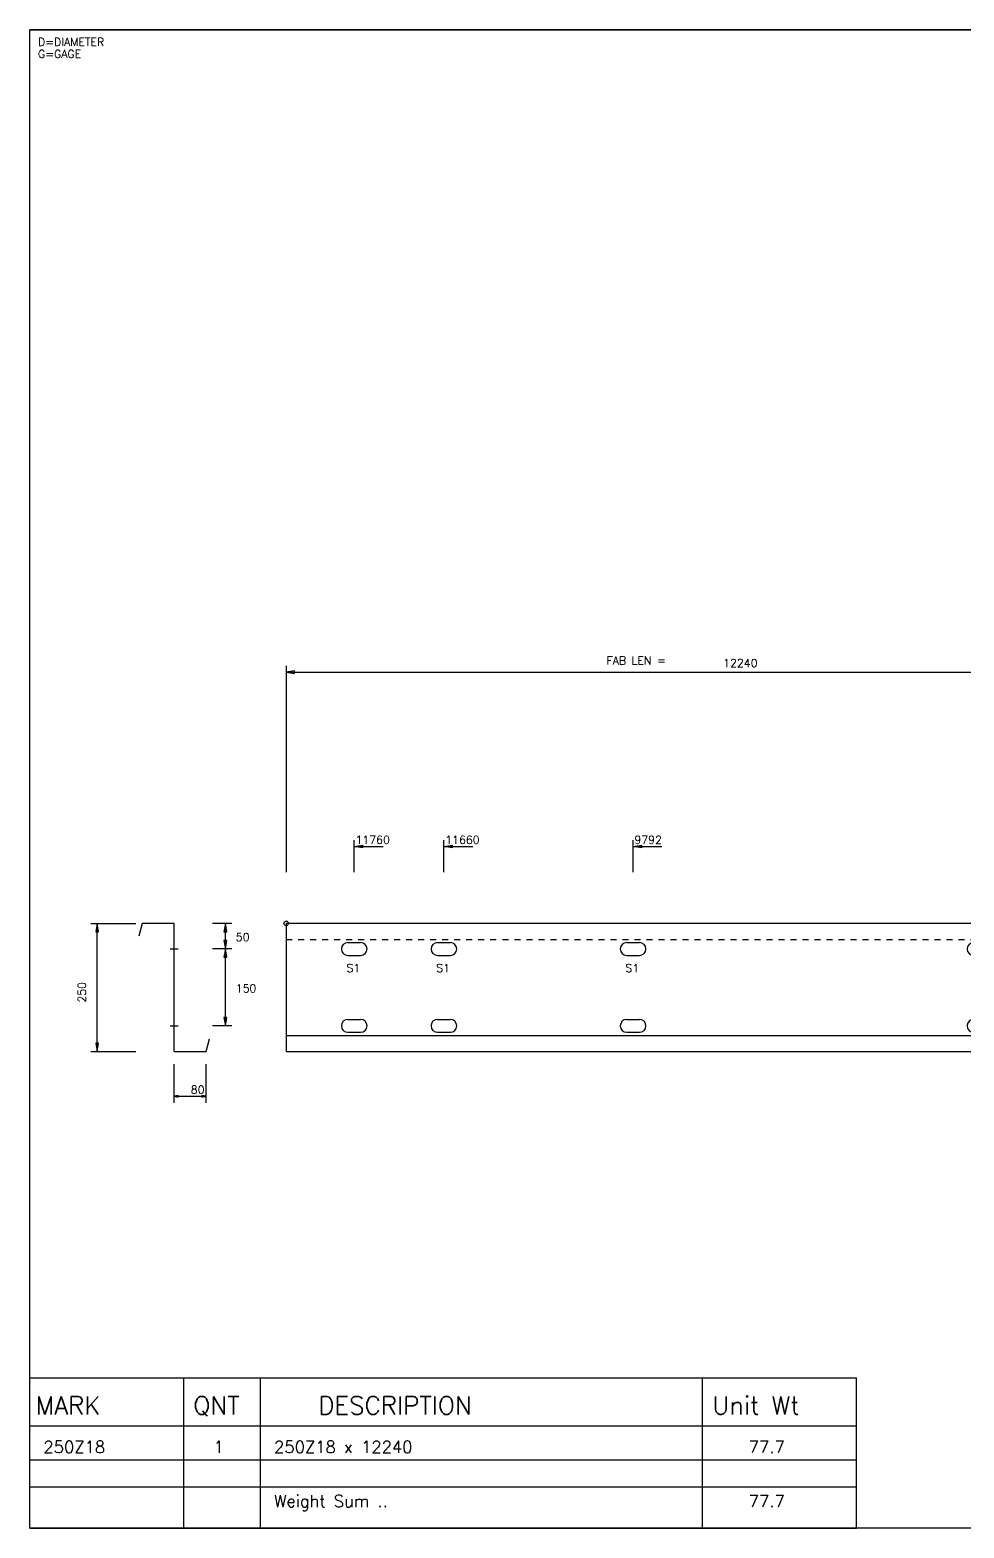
# Model space of a CAD drawing. Extents: x 0 to 428, y 0 to 297.
# Drawn here: x 0 to 185.2, y 0 to 297 of the extents above; entities that cross this region are included whole.
import ezdxf

# ---------------------------------------------------------------- set-up
doc = ezdxf.new("R2010")
doc.units = 0
doc.linetypes.add('CONTIN', pattern=[0])
doc.linetypes.add('DASHED', pattern=[2.38, 1.19, -1.19])
doc.layers.get('0').update_dxf_attribs({"linetype": 'CONTIN'})
for name, color, linetype in [('1', 7, 'CONTIN'), ('10', 7, 'CONTIN'), ('11', 7, 'CONTIN'), ('14', 7, 'CONTIN'), ('15', 6, 'CONTIN'), ('2', 7, 'CONTIN'), ('21', 7, 'CONTIN'), ('22', 7, 'CONTIN'), ('3', 1, 'CONTIN'), ('6', 4, 'CONTIN'), ('7', 3, 'DASHED')]:
    doc.layers.add(name, color=color, linetype=linetype)
doc.styles.add('SIMPLEX', font='SIMPLEX')

# ---------------------------------------------------------------- blocks, each defined once
blk = doc.blocks.new('CZEBORDR')
at = {"layer": '22'}
for p, q in [((0, 0), (0, 297)), ((0, 297), (420, 297)), ((420, 297), (420, 0)), ((420, 0), (0, 0))]:
    blk.add_line(p, q, dxfattribs=at)
blk = doc.blocks.new('LOGO')
at = {"linetype": 'CONTINUOUS'}
blk.add_line((0, 297), (-420, 297), dxfattribs=at)
at = {"layer": '14'}
for q in [(-420, 61.91), (-256.17, 0)]:
    blk.add_line((-420, 0), q, dxfattribs=at)
at = {"layer": '22'}
for p, q in [((-420, 0), (-420, 297)), ((0, 0), (-420, 0))]:
    blk.add_line(p, q, dxfattribs=at)
blk = doc.blocks.new('CZEBOLT')
at = {"layer": '21', "style": 'SIMPLEX'}
for s, p in [('D=DIAMETER', (0, 2.381)), ('G=GAGE', (0, 0))]:
    blk.add_text(s, height=1.587, dxfattribs=at).set_placement(p)
blk = doc.blocks.new('CZEPLATE')
at = {"layer": '14'}
for p, q in [((0, 29.766), (163.83, 29.766)), ((0, 0), (0, 29.766)), ((30.48, 0), (30.48, 29.766)), ((45.72, 0), (45.72, 29.766)), ((133.35, 0), (133.35, 29.766)), ((163.83, 0), (163.83, 29.766)), ((163.83, 0), (163.83, 29.766)), ((0, 20.241), (163.83, 20.241)), ((0, 13.543), (163.83, 13.543)), ((0, 8.186), (163.83, 8.186)), ((0, 0), (163.83, 0))]:
    blk.add_line(p, q, dxfattribs=at)
at = {"layer": '14', "style": 'SIMPLEX'}
for s, height, p in [('MARK', 3.572, (1.143, 22.527)), ('QNT', 3.572, (32.385, 22.527)), ('DESCRIPTION', 3.572, (57.15, 22.527)), ('Unit Wt', 3.572, (135.255, 22.527)), ('250Z18', 2.381, (2.667, 14.883)), ('  1', 2.381, (33.147, 14.883)), ('250Z18 x 12240', 2.381, (48.387, 14.883)), ('   77.7', 2.381, (137.16, 14.883)), ('Weight Sum ..', 2.381, (48.387, 4.167)), ('   77.7', 2.381, (137.16, 4.167))]:
    blk.add_text(s, height=height, dxfattribs=at).set_placement(p)
blk = doc.blocks.new('ZSECTN')
at = {"layer": '10'}
for p, q in [((-6.35, 25.4), (-6.985, 22.86)), ((0, 25.4), (-6.35, 25.4)), ((0, 0), (0, 25.4)), ((0, 0), (6.35, 0)), ((6.35, 0), (6.985, 2.54))]:
    blk.add_line(p, q, dxfattribs=at)
blk = doc.blocks.new('ARROW')
at = {"layer": '2'}
for p, q in [((0, 0), (-1.651, 0.275)), ((-1.651, 0.275), (-1.651, -0.275)), ((-1.651, -0.275), (0, 0))]:
    blk.add_line(p, q, dxfattribs=at)
blk = doc.blocks.new('TICK')
at = {"layer": '1'}
blk.add_line((-1.6, 0), (1.6, 0), dxfattribs=at)
blk = doc.blocks.new('CZESECTN')
at = {"layer": '2'}
for p, q in [((12.065, 55.88), (20.955, 55.88)), ((13.335, 30.48), (13.335, 55.88)), ((40.005, 55.88), (36.195, 55.88)), ((38.735, 50.8), (38.735, 55.88)), ((40.005, 50.8), (36.195, 50.8)), ((40.005, 50.8), (36.195, 50.8)), ((38.735, 35.56), (38.735, 50.8)), ((40.005, 35.56), (36.195, 35.56)), ((12.065, 30.48), (20.955, 30.48)), ((28.575, 20.32), (28.575, 27.94)), ((34.925, 20.32), (34.925, 27.94)), ((28.575, 21.59), (34.925, 21.59))]:
    blk.add_line(p, q, dxfattribs=at)
at = {"layer": '1'}
blk.add_blockref('ZSECTN', (28.575, 30.48), dxfattribs=at)
at = {"layer": '2'}
for p, rotation in [((13.335, 55.88), 90), ((38.735, 55.88), 90), ((38.735, 50.8), -90), ((38.735, 50.8), 90), ((38.735, 35.56), -90), ((13.335, 30.48), -90)]:
    blk.add_blockref('ARROW', p, dxfattribs=dict(at, rotation=rotation))
at = {"layer": '2', "xscale": 0.5, "yscale": 0.5, "zscale": 0.5, "rotation": 180}
blk.add_blockref('ARROW', (28.575, 21.59), dxfattribs=at)
at = {"layer": '2', "xscale": 0.5, "yscale": 0.5, "zscale": 0.5}
blk.add_blockref('ARROW', (34.925, 21.59), dxfattribs=at)
at = {"layer": '6', "xscale": 0.5, "yscale": 0.5, "zscale": 0.5}
for p in [(28.575, 50.8), (28.575, 35.56)]:
    blk.add_blockref('TICK', p, dxfattribs=at)
at = {"layer": '11', "style": 'SIMPLEX'}
for s, p in [('50', (40.799, 52.356)), ('150', (40.799, 42.196)), ('80', (31.888, 22.119))]:
    blk.add_text(s, height=1.587, dxfattribs=at).set_placement(p)
blk.add_text('250', height=1.587, rotation=90, dxfattribs=at).set_placement((11.093, 40.164))
blk = doc.blocks.new('MAG_CRCL')
at = {"layer": '15'}
blk.add_circle((0, 0), 0.889, dxfattribs=at)
blk = doc.blocks.new('WBSLOT')
at = {"layer": '6'}
for p, q in [((-1.27, 1.27), (1.27, 1.27)), ((-1.27, -1.27), (1.27, -1.27))]:
    blk.add_line(p, q, dxfattribs=at)
for centre, start, end in [((-1.27, 0), 90, 270), ((1.27, 0), 270, 90)]:
    blk.add_arc(centre, 1.27, start, end, dxfattribs=at)
blk = doc.blocks.new('CZEPIECE')
at = {"layer": '1'}
for p, q in [((394.6, 55.88), (50.8, 55.88)), ((50.8, 55.88), (50.8, 30.48)), ((394.6, 30.48), (394.6, 55.88)), ((50.8, 33.655), (394.6, 33.655)), ((50.8, 30.48), (394.6, 30.48))]:
    blk.add_line(p, q, dxfattribs=at)
at = {"layer": '2'}
for p, q in [((50.8, 106.934), (50.8, 66.04)), ((394.6, 106.934), (394.6, 66.04)), ((50.8, 105.664), (394.6, 105.664)), ((394.6, 92.71), (394.6, 85.09)), ((394.6, 91.44), (407.3, 91.44)), ((64.282, 66.04), (64.282, 72.39)), ((82.062, 66.04), (82.062, 72.39)), ((119.56, 66.04), (119.56, 72.39)), ((188.32, 66.04), (188.32, 72.39)), ((257.08, 66.04), (257.08, 72.39)), ((314.436, 66.04), (314.436, 72.39)), ((332.216, 66.04), (332.216, 72.39)), ((349.996, 66.04), (349.996, 72.39)), ((367.776, 66.04), (367.776, 72.39)), ((385.71, 66.04), (385.71, 72.39)), ((394.6, 66.04), (394.6, 72.39)), ((64.282, 71.12), (69.997, 71.12)), ((82.062, 71.12), (87.777, 71.12)), ((119.56, 71.12), (125.275, 71.12)), ((188.32, 71.12), (194.035, 71.12)), ((257.08, 71.12), (262.795, 71.12)), ((314.436, 71.12), (320.151, 71.12)), ((332.216, 71.12), (337.931, 71.12)), ((349.996, 71.12), (355.711, 71.12)), ((367.776, 71.12), (373.491, 71.12)), ((385.71, 71.12), (391.425, 71.12)), ((391.425, 71.12), (394.6, 71.12))]:
    blk.add_line(p, q, dxfattribs=at)
at = {"layer": '7'}
blk.add_line((50.8, 52.705), (394.6, 52.705), dxfattribs=at)
at = {"rotation": 180}
blk.add_blockref('ARROW', (394.6, 91.44), dxfattribs=at)
at = {"layer": '1', "xscale": -1}
for p in [(64.282, 71.12), (82.062, 71.12), (119.56, 71.12), (188.32, 71.12), (257.08, 71.12), (314.436, 71.12), (332.216, 71.12), (349.996, 71.12), (367.776, 71.12), (385.71, 71.12)]:
    blk.add_blockref('ARROW', p, dxfattribs=at)
at = {"layer": '15', "xscale": 0.5, "yscale": 0.5, "zscale": 0.5}
for p in [(50.8, 55.88), (394.6, 55.88)]:
    blk.add_blockref('MAG_CRCL', p, dxfattribs=at)
at = {"layer": '2', "rotation": 180}
blk.add_blockref('ARROW', (50.8, 105.664), dxfattribs=at)
at = {"layer": '2'}
blk.add_blockref('ARROW', (394.6, 105.664), dxfattribs=at)
at = {"layer": '2', "xscale": -1, "rotation": 180}
blk.add_blockref('ARROW', (394.6, 71.12), dxfattribs=at)
at = {"layer": '6'}
for p in [(64.282, 50.8), (82.062, 50.8), (119.56, 50.8), (188.32, 50.8), (257.08, 50.8), (314.436, 50.8), (332.216, 50.8), (349.996, 50.8), (367.776, 50.8), (385.71, 50.8), (64.282, 35.56), (82.062, 35.56), (119.56, 35.56), (188.32, 35.56), (257.08, 35.56), (314.436, 35.56), (332.216, 35.56), (349.996, 35.56), (367.776, 35.56), (385.71, 35.56)]:
    blk.add_blockref('WBSLOT', p, dxfattribs=at)
at = {"layer": '11', "style": 'SIMPLEX'}
for s, p in [('12240', (137.425, 106.701)), ('11760', (64.547, 71.649)), ('11660', (82.327, 71.649)), ('9792', (119.825, 71.649)), ('7344', (188.585, 71.649)), ('4896', (257.345, 71.649)), ('2448', (314.7, 71.649)), ('1965', (332.48, 71.649)), ('1055', (350.26, 71.649)), ('955', (368.04, 71.649)), ('45', (385.975, 71.649))]:
    blk.add_text(s, height=1.587, dxfattribs=at).set_placement(p)
at = {"layer": '2', "style": 'SIMPLEX'}
for s, p in [('FAB LEN =', (114.3, 107.188)), ('TAPE', (395.87, 91.694))]:
    blk.add_text(s, height=1.587, dxfattribs=at).set_placement(p)
at = {"layer": '3', "style": 'SIMPLEX'}
for s, p in [('S1', (62.758, 46.228)), ('S1', (80.538, 46.228)), ('S1', (118.036, 46.228)), ('S1', (186.796, 46.228)), ('S1', (255.556, 46.228)), ('S1', (312.912, 46.228)), ('S1', (330.692, 46.228)), ('S1', (348.472, 46.228)), ('S1', (366.252, 46.228)), ('S1', (384.186, 46.228)), ('250Z18', (217.938, 42.386))]:
    blk.add_text(s, height=1.587, dxfattribs=at).set_placement(p)

msp = doc.modelspace()

# ---------------------------------------------------------------- block references
for name, p in [('CZEPIECE', (0, 64)), ('CZESECTN', (0, 64)), ('CZEPLATE', (0, 0))]:
    msp.add_blockref(name, p)
at = {"layer": '1'}
for name, p in [('CZEBORDR', (0, 0)), ('CZEBOLT', (1.587, 291.444))]:
    msp.add_blockref(name, p, dxfattribs=at)
at = {"layer": '2'}
msp.add_blockref('LOGO', (420, 0), dxfattribs=at)

doc.saveas('drawing.dxf')
